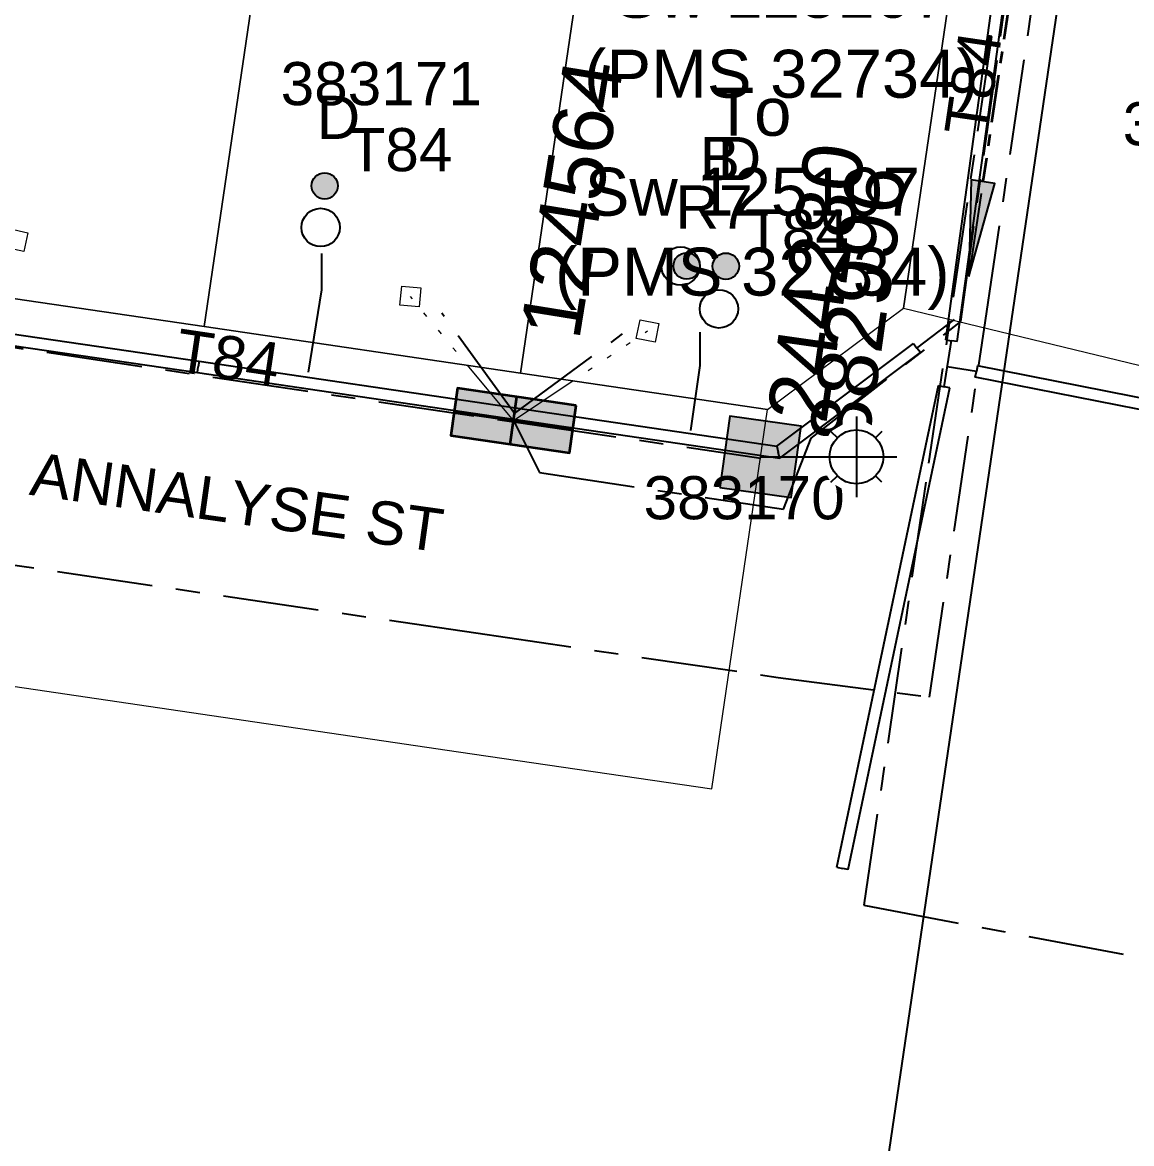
# Model space of a CAD drawing. Header units: metres. Extents: x 302924 to 304532, y 6268290 to 6269135.
# Drawn here: x 304105.78 to 304152.05, y 6268458.69 to 6268505.46 of the extents above; entities that cross this region are included whole.
import ezdxf
from ezdxf.enums import TextEntityAlignment as Align

# ---------------------------------------------------------------- set-up
doc = ezdxf.new("R2010")
doc.units = ezdxf.units.M
doc.linetypes.add('Cable Exist UG', pattern=[7, 4, -1, 1, -1])
doc.linetypes.add('PHANTOMX2', pattern=[6.6, 3, -0.75, 0.2, -0.75, 0.2, -0.75, 0.2, -0.75])
doc.layers.get('0').update_dxf_attribs({"color": 6})
for name, color, linetype, lineweight in [('_User Miscellaneous1', 30, 'Continuous', 13), ('_User Miscellaneous5', 121, 'Continuous', 13), ('_User_HV_Exist', 1, 'Continuous', 35), ('_User_HV_Final', 1, 'Continuous', 25), ('_User_LV_Exist', 5, 'Continuous', 35), ('Cadastre Roads_SP_EXT', 218, 'Continuous', 15), ('Mains_HV_EXT', 13, 'Continuous', 25), ('Mains_LV_EXT', 163, 'Continuous', 25), ('Mains_LV_SL_EXT', 135, 'Continuous', 25), ('Mains_SL_EXT', 131, 'Continuous', 25), ('Services_SP_EXT', 42, 'PHANTOMX2', 20)]:
    doc.layers.add(name, color=color, linetype=linetype, lineweight=lineweight)
for name, color, linetype in [('Duct_SP_EXT', 30, 'Continuous'), ('Equip_SP_SL_EXT', 7, 'Continuous'), ('SupportsUG_SP_LV_EXT', 7, 'Continuous'), ('SupportsUG_SP_LV_SL_EXT', 7, 'Continuous'), ('Trench_SP_EXT', 7, 'Continuous')]:
    doc.layers.add(name, color=color, linetype=linetype)
doc.styles.add('COLUMN_LABEL', font='arial.ttf', dxfattribs={"height": 2})
doc.styles.add('iecARIAL', font='arial.ttf', dxfattribs={"height": 2})
doc.styles.add('POLE_LABEL', font='arial.ttf', dxfattribs={"height": 2})
doc.styles.add('SL_LABEL', font='arial.ttf', dxfattribs={"height": 2})
doc.styles.get("Standard").update_dxf_attribs({"font": 'arial.ttf'})
doc.linetypes.add('Cable E OH', pattern='A,8,-0.01,["E",Standard,S=1.5,R=30,X=0,Y=-0.9],0', length=8.01)

# ---------------------------------------------------------------- blocks, each defined once
blk = doc.blocks.new('COLUMN_EXT')
blk.add_hatch(color=256).paths.add_polyline_path([(1.5, -1.5), (1.5, 1.5), (-1.5, 1.5), (-1.5, -1.5)])
blk.add_lwpolyline([(1.5, 1.5), (-1.5, 1.5), (-1.5, -1.5), (1.5, -1.5)], close=True)
at = {"flags": 1}
blk.add_attdef('Z', (-1.813, 2.351), '', height=0.2, rotation=180, dxfattribs=at)
at = {"flags": 9}
for tag, p in [('SUBURB', (-1.813, 1.8)), ('NOTES', (-1.813, 2)), ('STREETNAME', (-1.813, 1.6)), ('LOCATION', (-1.813, 1.4)), ('LEGEND', (-1.813, 1.2)), ('USAGE', (-1.813, 1)), ('COLUMN_TYPE', (-1.813, 0.4)), ('OWNED_BY', (-1.813, 0.6)), ('STATE', (-1.813, 0.8))]:
    blk.add_attdef(tag, text='', height=0.2, rotation=180, dxfattribs=at).set_placement(p, align=Align.MIDDLE_LEFT)
for tag, style, p in [('STRUCTURE_PLANT_NUMBER', 'POLE_LABEL', (-1.813, -0.031)), ('STREET_CODE', 'COLUMN_LABEL', (-1.813, 0.2))]:
    blk.add_attdef(tag, text='', height=0.2, rotation=180, dxfattribs=dict(at, style=style)).set_placement(p, align=Align.MIDDLE_LEFT)
at = {"style": 'COLUMN_LABEL', "width": 0.9, "flags": 8}
blk.add_attdef('ASSET_NUM', text='', height=2, rotation=270, dxfattribs=at).set_placement((2, -4), align=Align.MIDDLE_LEFT)
blk = doc.blocks.new('PILLAR_EXT')
blk.add_hatch(color=256).paths.add_polyline_path([(-2.5, 1), (-2.5, -1), (2.5, -1), (2.5, 1)])
for p, q in [((0, 1), (0, -1)), ((-2.5, 0), (2.5, 0))]:
    blk.add_line(p, q)
at = {"ltscale": 10}
blk.add_line((2.5, 0), (-2.5, 0), dxfattribs=at)
blk.add_lwpolyline([(-2.5, -1), (-1.25, -1), (1.25, -1), (2.5, -1), (2.5, 1), (-2.5, 1)], close=True)
at = {"width": 0.9, "flags": 8}
blk.add_attdef('ASSET_NUM', text='', height=2, rotation=90, dxfattribs=at).set_placement((-2, 4), align=Align.MIDDLE_LEFT)
for tag, p, flags in [('OWNED_BY', (0, -0.2), 9), ('STATE', (0, -0.4), 9), ('SUPPORT_TYPE', (0, -0.6), 9), ('USAGE', (0, -0.8), 9), ('LEGEND', (0, -1), 9), ('LOCATION', (0, -1.2), 9), ('NOTES', (0, -1.4), 9), ('PARENT', (0, -1.6), 9), ('STREETNAME', (0, -1.8), 9), ('SUBURB', (0, -2), 1)]:
    blk.add_attdef(tag, p, '', height=0.2, dxfattribs=dict(flags=flags))
blk = doc.blocks.new('DUCT_EXT')
blk.add_circle((0, 0.8), 0.8)
at = {"flags": 1}
blk.add_attdef('Z', (0, 0), '', height=0.2, dxfattribs=at)
at = {"flags": 9}
for tag, p in [('DUCT_CODE', (0, 0)), ('XSECT_TYPE', (0, -0.2)), ('FB_REFERENCE', (0, -0.4)), ('STATE', (0, -0.6)), ('NOTES', (0, -0.8))]:
    blk.add_attdef(tag, text='', height=0.2, dxfattribs=at).set_placement(p, align=Align.MIDDLE_LEFT)
blk = doc.blocks.new('SL_LANTERN_EXT')
at = {"flags": 9}
for tag, p in [('LRATECODE', (-7.4, 0)), ('LOUTREACHVOCAB', (-7.2, 0)), ('LOUTREACH', (-7, 0)), ('LANTNUMBER', (-6.6, 0)), ('LNEW', (-6.4, 0)), ('LMASTVOCAB', (-6.2, 0)), ('LMAST', (-6, 0)), ('LLAMPVOCAB', (-5.8, 0)), ('LLAMP', (-5.6, 0)), ('LEXIST', (-5.4, 0)), ('LCHARGE3PERCENT', (-5.2, 0)), ('LCHARGE3', (-5, 0)), ('LCHARGE2PERCENT', (-4.8, 0)), ('LCHARGE2', (-4.6, 0)), ('LCHARGE1PERCENT', (-4.4, 0)), ('LCHARGE1', (-4.2, 0)), ('LCATEGORY', (-4, 0)), ('LBRACKETVOCAB', (-3.8, 0)), ('LBRACKET', (-3.6, 0)), ('LKINGHEIGHT', (-3.4, 0)), ('CREPLACE', (-3.2, 0)), ('CREMOVE', (-3, 0)), ('CNUMBER', (-2.8, 0)), ('CNEW', (-2.6, 0)), ('CEXIST', (-2.4, 0)), ('USAGE', (-2.2, 0)), ('STATE', (-2, 0)), ('OWNED_BY', (-1.8, 0)), ('ORIENTATION', (-1.6, 0)), ('OPERATING_VOLTAGE', (-1.4, 0)), ('NO_PHASES', (-1.2, 0)), ('LANTERN_TYPE', (-1, 0)), ('LANTERN_PURPOSE', (-0.8, 0)), ('CONTROL_TYPE', (-0.6, 0)), ('CONSTRUCTED_VOLTAGE', (-0.4, 0))]:
    blk.add_attdef(tag, text='', height=0.001, rotation=270, dxfattribs=at).set_placement(p, align=Align.MIDDLE_LEFT)
at = {"style": 'SL_LABEL', "flags": 9}
blk.add_attdef('STREET_CODE', text='', height=0.001, rotation=270, dxfattribs=at).set_placement((0.001, 0), align=Align.MIDDLE_LEFT)
at = {"flags": 1}
blk.add_attdef('Z', (0, 0), '', height=0.001, rotation=270, dxfattribs=at)
at = {"width": 0.9}
blk.add_attdef('LNUMBER', text='', height=1, dxfattribs=at).set_placement((7, -1), align=Align.MIDDLE_LEFT)
at = {"flags": 9}
for tag, p in [('LREMOVE', (0, -7.6)), ('LREPLACE', (0, -7.8)), ('LTYPE', (0, -8)), ('LTYPEVOCAB', (0, -8.2)), ('LEGEND', (0, -8.4)), ('SUBURB', (0, -8.6)), ('STREETNAME', (0, -8.8)), ('LOCATION', (0, -9)), ('NOTES', (0, -9.2)), ('MAINTAINED_BY', (0, -9.863))]:
    blk.add_attdef(tag, text='', height=0.001, dxfattribs=at).set_placement(p, align=Align.MIDDLE_LEFT)
blk.add_attdef('OPERATED_BY', (0, -9.607), '', height=0.001, dxfattribs=at)
at = {"transparency": 33554687}
blk.add_wipeout([(5.688, 0), (5.061, -1.061), (4, -1.688), (2.939, -1.061), (2.313, 0), (2.939, 1.061), (4, 1.687), (5.061, 1.061)], dxfattribs=at)
for p, q in [((4, 1.687), (4, 0)), ((2.939, 1.061), (3.205, 0.795)), ((5.061, 1.061), (4.795, 0.795)), ((0, 0), (4, 0)), ((4, 0), (5.688, 0)), ((4, 0), (4, -1.688)), ((2.939, -1.061), (3.205, -0.795)), ((5.061, -1.061), (4.795, -0.795))]:
    blk.add_line(p, q)
blk.add_circle((4, 0), 1.125)
blk = doc.blocks.new('CCP_EXT')
at = {"flags": 9}
for tag, p in [('OWNED_BY', (0, -1)), ('USAGE', (0, -1.2)), ('LEGEND', (0, -1.4)), ('STATE', (0, -1.8)), ('LIFE_SUPPORT', (0, -1.6)), ('NOTES', (0, -2))]:
    blk.add_attdef(tag, text='', height=0.2, dxfattribs=at).set_placement(p, align=Align.MIDDLE_LEFT)
at = {"transparency": 33554687}
blk.add_wipeout([(0, 0.566), (0.566, 0), (0, -0.566), (-0.566, 0)], dxfattribs=at)
blk.add_lwpolyline([(-0.566, 0), (0, 0.566), (0.566, 0), (0, -0.566), (-0.566, 0)])
at = {"flags": 1}
blk.add_attdef('Z', (0, 0), '', height=0.2, dxfattribs=at)
at = {"flags": 9}
for tag, p in [('CCP_TYPE', (0, 0)), ('CONSTRUCTED_VOLTAGE', (0, -0.2)), ('NO_PHASES', (0, -0.4)), ('OPERATING_VOLTAGE', (0, -0.6)), ('ORIENTATION', (0, -0.8))]:
    blk.add_attdef(tag, text='', height=0.2, dxfattribs=at).set_placement(p, align=Align.MIDDLE_LEFT)
blk = doc.blocks.new('CABLE_LARGE_EXT')
h = blk.add_hatch(color=256)
edge = h.paths.add_edge_path()
edge.add_arc((0, 0.55), 0.55, 0, 360)
blk.add_circle((0, 0.55), 0.55)
at = {"flags": 1}
blk.add_attdef('Z', (0, 0), '', height=0.2, dxfattribs=at)
at = {"flags": 9}
for tag, p in [('COND_CODE', (0, 0)), ('STATE', (0, -0.4)), ('FB_REFERENCE', (0, -0.2)), ('XSECT_SIZE', (0, -0.6)), ('NOTES', (0, -0.8))]:
    blk.add_attdef(tag, text='', height=0.2, dxfattribs=at).set_placement(p, align=Align.MIDDLE_LEFT)
blk = doc.blocks.new('ARROW')
h = blk.add_hatch(color=256)
h.dxf.hatch_style = 1
h.paths.add_polyline_path([(-4, 0), (0, -0.5), (0, 0.5)])
blk.add_line((-0.5, 0), (-4, 0))
at = {"flags": 128}
blk.add_lwpolyline([(-4, 0), (0, -0.5), (0, 0.5)], close=True, dxfattribs=at)
blk.add_circle((0, 0), 0.0001)

msp = doc.modelspace()

# ---------------------------------------------------------------- linework, layer by layer
at = {"layer": '_User Miscellaneous1', "transparency": 33554687}
for p, q in [((304144.2989, 6268492.2193), (304148.23, 6268520.6674)), ((304144.7744, 6268492.1536), (304148.7054, 6268520.6017)), ((304099.9601, 6268493.2655), (304113.1529, 6268491.3292)), ((304099.8904, 6268492.7906), (304113.0832, 6268490.8543)), ((304144.2989, 6268492.2193), (304144.5366, 6268492.1864)), ((304137.2463, 6268487.7891), (304142.9541, 6268492.071)), ((304142.9541, 6268492.071), (304143.0982, 6268491.879)), ((304143.2422, 6268491.687), (304143.0982, 6268491.879)), ((304144.7744, 6268492.1536), (304144.5366, 6268492.1864)), ((304113.1529, 6268491.3292), (304113.1181, 6268491.0918)), ((304113.1529, 6268491.3292), (304126.3469, 6268489.3886)), ((304137.3745, 6268487.2852), (304143.2422, 6268491.687)), ((304113.0832, 6268490.8543), (304113.1181, 6268491.0918)), ((304113.0832, 6268490.8543), (304126.2771, 6268488.9137)), ((304145.5305, 6268490.6644), (304145.577, 6268490.8998)), ((304145.6235, 6268491.1353), (304145.577, 6268490.8998)), ((304159.807, 6268488.333), (304145.6235, 6268491.1353)), ((304159.714, 6268487.8621), (304145.5305, 6268490.6644)), ((304139.7601, 6268470.2213), (304144.0018, 6268490.3143)), ((304140.2297, 6268470.1222), (304144.4715, 6268490.2152)), ((304144.0018, 6268490.3143), (304144.2367, 6268490.2647)), ((304144.4715, 6268490.2152), (304144.2367, 6268490.2647)), ((304126.3469, 6268489.3886), (304126.312, 6268489.1511)), ((304126.3469, 6268489.3886), (304126.312, 6268489.1511)), ((304126.3469, 6268489.3886), (304137.2463, 6268487.7891)), ((304126.2771, 6268488.9137), (304126.312, 6268489.1511)), ((304126.2772, 6268488.9137), (304126.312, 6268489.1511)), ((304126.2772, 6268488.9137), (304137.3745, 6268487.2852)), ((304137.2463, 6268487.7891), (304137.3104, 6268487.5372)), ((304137.3745, 6268487.2852), (304137.3104, 6268487.5372)), ((304139.7601, 6268470.2213), (304139.9949, 6268470.1717)), ((304140.2297, 6268470.1222), (304139.9949, 6268470.1717))]:
    msp.add_line(p, q, dxfattribs=at)
at = {"layer": '_User Miscellaneous5', "linetype": 'Continuous', "transparency": 33554597}
for points in [[(304117.7276, 6268522.4551), (304111.543, 6268523.3638), (304104.533, 6268524.3937), (304100.172, 6268494.7099), (304113.3658, 6268492.7713), (304117.7276, 6268522.4551)], [(304130.9213, 6268520.5165), (304117.7276, 6268522.4551), (304113.3658, 6268492.7713), (304126.5595, 6268490.8326), (304130.9213, 6268520.5165)], [(304142.5382, 6268493.5388), (304146.1736, 6268518.2749), (304130.9213, 6268520.5165), (304126.5595, 6268490.8326), (304136.8643, 6268489.3192), (304142.5382, 6268493.5388)]]:
    msp.add_lwpolyline(points, close=True, dxfattribs=at)
at = {"layer": '_User_HV_Exist', "linetype": 'Cable Exist UG', "ltscale": 0.5, "flags": 128}
msp.add_lwpolyline([(304191.6014, 6268513.5385), (304194.1707, 6268530.7478), (304163.5679, 6268535.3338), (304160.0696, 6268511.7773), (304147.9752, 6268513.307), (304145.847, 6268498.8213), (304145.847, 6268498.8213)], dxfattribs=at)
at = {"layer": 'Cadastre Roads_SP_EXT', "linetype": 'Continuous'}
msp.add_lwpolyline([(304170.9213, 6268548.4069), (304174.4075, 6268572.1543), (304154.8977, 6268577.6425), (304153.0804, 6268565.2739), (304150.8989, 6268550.4326), (304149.0816, 6268538.064), (304147.6276, 6268528.1695), (304146.1736, 6268518.2748), (304142.5382, 6268493.5388), (304162.1691, 6268488.7851), (304170.9213, 6268548.4069)], close=True, dxfattribs=at)
at = {"layer": 'Duct_SP_EXT'}
for p, q in [((304144.2989, 6268492.2193), (304148.23, 6268520.6674)), ((304144.7744, 6268492.1536), (304148.7054, 6268520.6017)), ((304099.9601, 6268493.2655), (304113.1529, 6268491.3292)), ((304099.8904, 6268492.7906), (304113.0832, 6268490.8543)), ((304144.2989, 6268492.2193), (304144.5366, 6268492.1864)), ((304142.9541, 6268492.071), (304143.0982, 6268491.879)), ((304143.2422, 6268491.687), (304143.0982, 6268491.879)), ((304144.7744, 6268492.1536), (304144.5366, 6268492.1864)), ((304113.1529, 6268491.3292), (304113.1181, 6268491.0918)), ((304113.1529, 6268491.3292), (304126.3469, 6268489.3886)), ((304113.0832, 6268490.8543), (304113.1181, 6268491.0918)), ((304113.0832, 6268490.8543), (304126.2771, 6268488.9137)), ((304145.5305, 6268490.6644), (304145.577, 6268490.8998)), ((304145.6235, 6268491.1353), (304145.577, 6268490.8998)), ((304159.807, 6268488.333), (304145.6235, 6268491.1353)), ((304159.714, 6268487.8621), (304145.5305, 6268490.6644)), ((304144.0018, 6268490.3143), (304144.2367, 6268490.2647)), ((304144.4715, 6268490.2152), (304144.2367, 6268490.2647)), ((304126.3469, 6268489.3886), (304126.312, 6268489.1511)), ((304126.3469, 6268489.3886), (304126.312, 6268489.1511)), ((304126.2771, 6268488.9137), (304126.312, 6268489.1511)), ((304126.2772, 6268488.9137), (304126.312, 6268489.1511)), ((304139.7601, 6268470.2213), (304139.9949, 6268470.1717)), ((304140.2297, 6268470.1222), (304139.9949, 6268470.1717))]:
    msp.add_line(p, q, dxfattribs=at)
for points in [[(304118.2543, 6268495.8259), (304118.2526, 6268494.3022), (304117.7055, 6268490.8755)], [(304134.0463, 6268492.5357), (304134.0465, 6268491.1555), (304133.6488, 6268488.44)]]:
    msp.add_lwpolyline(points, dxfattribs=at)
at = {"layer": 'Mains_LV_EXT', "linetype": 'Cable Exist UG'}
msp.add_lwpolyline([(304099.8817, 6268492.7311), (304126.5767, 6268488.7575)], dxfattribs=at)
at = {"layer": 'Trench_SP_EXT', "linetype": 'Cable Exist UG'}
for points in [[(304126.312, 6268489.1511), (304123.2725, 6268493.3289)], [(304143.0981, 6268491.879), (304144.6602, 6268493.0628)], [(304126.312, 6268489.1511), (304130.819, 6268492.4711)], [(304144.2366, 6268490.2648), (304144.5366, 6268492.1865)], [(304145.577, 6268490.8998), (304144.3567, 6268491.0897)]]:
    msp.add_lwpolyline(points, dxfattribs=at)

# ---------------------------------------------------------------- block references
at = {"layer": '_User_HV_Final', "rotation": 81.64198265617769}
msp.add_blockref('ARROW', (304145.847, 6268498.8213), dxfattribs=at)
at = {"layer": '_User_LV_Exist'}
ref = msp.add_blockref('PILLAR_EXT', (304126.268, 6268488.8547), dxfattribs=dict(at, rotation=171.7521658957995))
ref.add_attrib('ASSET_NUM', '124564', dxfattribs={"layer": '0', "height": 2.5, "rotation": 80.81156, "style": 'iecARIAL'}).set_placement((304127.768, 6268492.3547), align=Align.MIDDLE_LEFT)
at = {"layer": 'Duct_SP_EXT'}
for name, p, rotation in [('CABLE_LARGE_EXT', (304118.9413, 6268498.6399), 89.90065771689008), ('DUCT_EXT', (304119.0215, 6268496.9066), 89.90065771689008), ('DUCT_EXT', (304134.0381, 6268495.2999), 90.0000000000002), ('CABLE_LARGE_EXT', (304134.0381, 6268495.2999), 90.0000000000002), ('CABLE_LARGE_EXT', (304135.6748, 6268495.2915), 90.0000000000002), ('DUCT_EXT', (304135.6368, 6268493.513), 90.0000000000002)]:
    msp.add_blockref(name, p, dxfattribs=dict(at, rotation=rotation))
at = {"layer": 'SupportsUG_SP_LV_EXT'}
ref = msp.add_blockref('PILLAR_EXT', (304126.268, 6268488.8547), dxfattribs=dict(at, rotation=171.7521658957995))
ref.add_attrib('ASSET_NUM', '124564', dxfattribs={"layer": '0', "height": 2.5, "rotation": 80.81156, "style": 'iecARIAL'}).set_placement((304127.768, 6268492.3547), align=Align.MIDDLE_LEFT)
at = {"layer": 'SupportsUG_SP_LV_SL_EXT'}
ref = msp.add_blockref('COLUMN_EXT', (304136.5725, 6268487.3409), dxfattribs=dict(at, rotation=171.9222738163461))
ref.add_attrib('ASSET_NUM', '882996', dxfattribs={"layer": '0', "height": 2.5, "rotation": 81.92227, "style": 'COLUMN_LABEL'}).set_placement((304138.5725, 6268488.0909), align=Align.TOP_LEFT)

# ---------------------------------------------------------------- texts
at = {"layer": '_User Miscellaneous1', "transparency": 33554687}
msp.add_text('ANNALYSE ST', height=1.8, rotation=352.01513, dxfattribs=at).set_placement((304106.0295, 6268485.7631))
at = {"layer": '_User_HV_Exist', "transparency": 33554687}
msp.add_text('ANNALYSE ST', height=1.8, rotation=352.01513, dxfattribs=at).set_placement((304106.0295, 6268485.7631))
at = {"layer": '_User_HV_Exist', "insert": (304137.4417, 6268506.3543), "char_height": 2, "attachment_point": 5}
msp.add_mtext('To\\PSw 125107\\P(PMS 32734)', dxfattribs=at)
at = {"layer": '_User_LV_Exist', "transparency": 33554687}
msp.add_text('ANNALYSE ST', height=1.8, rotation=352.01513, dxfattribs=at).set_placement((304106.0295, 6268485.7631))
at = {"layer": 'Cadastre Roads_SP_EXT'}
msp.add_text('ANNALYSE ST', height=1.8, rotation=352.01513, dxfattribs=at).set_placement((304106.0295, 6268485.7631))
at = {"layer": 'Duct_SP_EXT'}
for s, p in [('383171', (304116.5559, 6268502.0097)), ('D', (304118.0566, 6268500.601)), ('383170', (304151.6794, 6268500.3355)), ('T84', (304119.385, 6268499.2545)), ('B', (304134.0366, 6268498.8814)), ('D', (304134.7838, 6268498.884)), ('R7', (304133.0252, 6268496.8622)), ('383170', (304131.6936, 6268484.7356))]:
    msp.add_text(s, height=1.8, dxfattribs=at).set_placement(p)
at = {"layer": 'Mains_LV_EXT'}
for rotation, p in [(81.64412, (304146.0152, 6268500.6461)), (351.53242, (304112.0884, 6268490.9159))]:
    msp.add_text('T84', height=1.8, rotation=rotation, dxfattribs=at).set_placement(p)

# ---------------------------------------------------------------- next in the draw order: block references
at = {"layer": 'Equip_SP_SL_EXT'}
ref = msp.add_blockref('SL_LANTERN_EXT', (304136.5725, 6268487.3409), dxfattribs=at)
ref.add_attrib('ASSET_NUM', '244280', dxfattribs={"layer": '0', "height": 2.5, "rotation": 81.92227, "style": 'iecARIAL'}).set_placement((304138.0725, 6268488.8409), align=Align.MIDDLE_LEFT)
at = {"layer": 'Services_SP_EXT'}
for p, rotation in [((304105.5327, 6268496.3837), 212.8756480382985), ((304121.9663, 6268494.0301), 309.7236594359232), ((304131.8588, 6268492.591), 213.7236592277619)]:
    msp.add_blockref('CCP_EXT', p, dxfattribs=dict(at, rotation=rotation))

# ---------------------------------------------------------------- next in the draw order: linework, layer by layer
at = {"layer": 'Cadastre Roads_SP_EXT', "linetype": 'Continuous'}
msp.add_lwpolyline([(304136.8642, 6268489.3192), (304126.5594, 6268490.8326), (304113.3657, 6268492.7713), (304100.172, 6268494.7099), (304087.8037, 6268496.5272), (304077.4988, 6268498.0417), (304075.1741, 6268482.2067), (304085.7424, 6268480.6549), (304098.1106, 6268478.8386), (304111.0434, 6268476.9394), (304123.9744, 6268475.0411), (304134.5393, 6268473.4902), (304136.8642, 6268489.3192)], close=True, dxfattribs=at)
at = {"layer": 'Duct_SP_EXT'}
for p, q in [((304137.2463, 6268487.7891), (304142.9541, 6268492.071)), ((304137.3745, 6268487.2852), (304143.2422, 6268491.687)), ((304139.7601, 6268470.2213), (304144.0018, 6268490.3143)), ((304140.2297, 6268470.1222), (304144.4715, 6268490.2152)), ((304126.3469, 6268489.3886), (304137.2463, 6268487.7891)), ((304126.2772, 6268488.9137), (304137.3745, 6268487.2852)), ((304137.2463, 6268487.7891), (304137.3104, 6268487.5372)), ((304137.3745, 6268487.2852), (304137.3104, 6268487.5372))]:
    msp.add_line(p, q, dxfattribs=at)
at = {"layer": 'Mains_HV_EXT', "linetype": 'Cable Exist UG'}
msp.add_lwpolyline([(304064.205, 6268426.6078), (304062.3219, 6268426.5892), (304056.9697, 6268427.2234), (304056.9697, 6268427.2234), (304059.175, 6268441.9758), (304061.1862, 6268454.0996), (304064.851, 6268480.7739), (304073.8524, 6268487.4638), (304086.4648, 6268485.6091), (304124.6989, 6268479.9951), (304137.311, 6268478.1402), (304143.6158, 6268477.3204), (304145.9539, 6268493.0258), (304145.9539, 6268493.0258), (304149.9131, 6268519.7032)], dxfattribs=at)
at = {"layer": 'Mains_HV_EXT', "linetype": 'Cable E OH'}
msp.add_lwpolyline([(304136.6494, 6268422.4761), (304150.944, 6268519.5441)], dxfattribs=at)
at = {"layer": 'Mains_LV_EXT', "linetype": 'Cable Exist UG'}
msp.add_lwpolyline([(304126.2681, 6268488.8547), (304127.3455, 6268486.685), (304127.3455, 6268486.685), (304137.5253, 6268485.1555), (304138.6815, 6268488.1155), (304144.9254, 6268492.9825), (304144.9254, 6268492.9825), (304149.7717, 6268527.8577)], dxfattribs=at)
at = {"layer": 'Mains_LV_SL_EXT', "linetype": 'Cable Exist UG'}
msp.add_lwpolyline([(304126.5767, 6268488.7575), (304136.5813, 6268487.2876)], dxfattribs=at)
at = {"layer": 'Mains_SL_EXT', "linetype": 'Cable Exist UG'}
msp.add_lwpolyline([(304162.8485, 6268507.2478), (304161.5223, 6268508.5404), (304161.5223, 6268508.5404), (304162.7305, 6268516.7624), (304148.272, 6268518.6626), (304148.2534, 6268518.7288), (304148.2534, 6268518.7288), (304143.4681, 6268486.2812), (304140.8859, 6268468.6325), (304155.1715, 6268465.9413), (304156.7203, 6268464.6463)], dxfattribs=at)
at = {"layer": 'Services_SP_EXT'}
for points in [[(304126.268, 6268488.8547), (304121.9664, 6268494.0301)], [(304126.268, 6268488.8547), (304131.8588, 6268492.591)]]:
    msp.add_lwpolyline(points, dxfattribs=at)

# ---------------------------------------------------------------- next in the draw order: texts
at = {"layer": '_User_HV_Exist', "insert": (304136.229, 6268498.0992), "char_height": 2, "attachment_point": 5}
msp.add_mtext('To\\PSw 125107\\P(PMS 32734)', dxfattribs=at)
at = {"layer": 'Duct_SP_EXT'}
msp.add_text('T84', height=1.8, dxfattribs=at).set_placement((304135.924, 6268495.8641))

doc.saveas('drawing.dxf')
